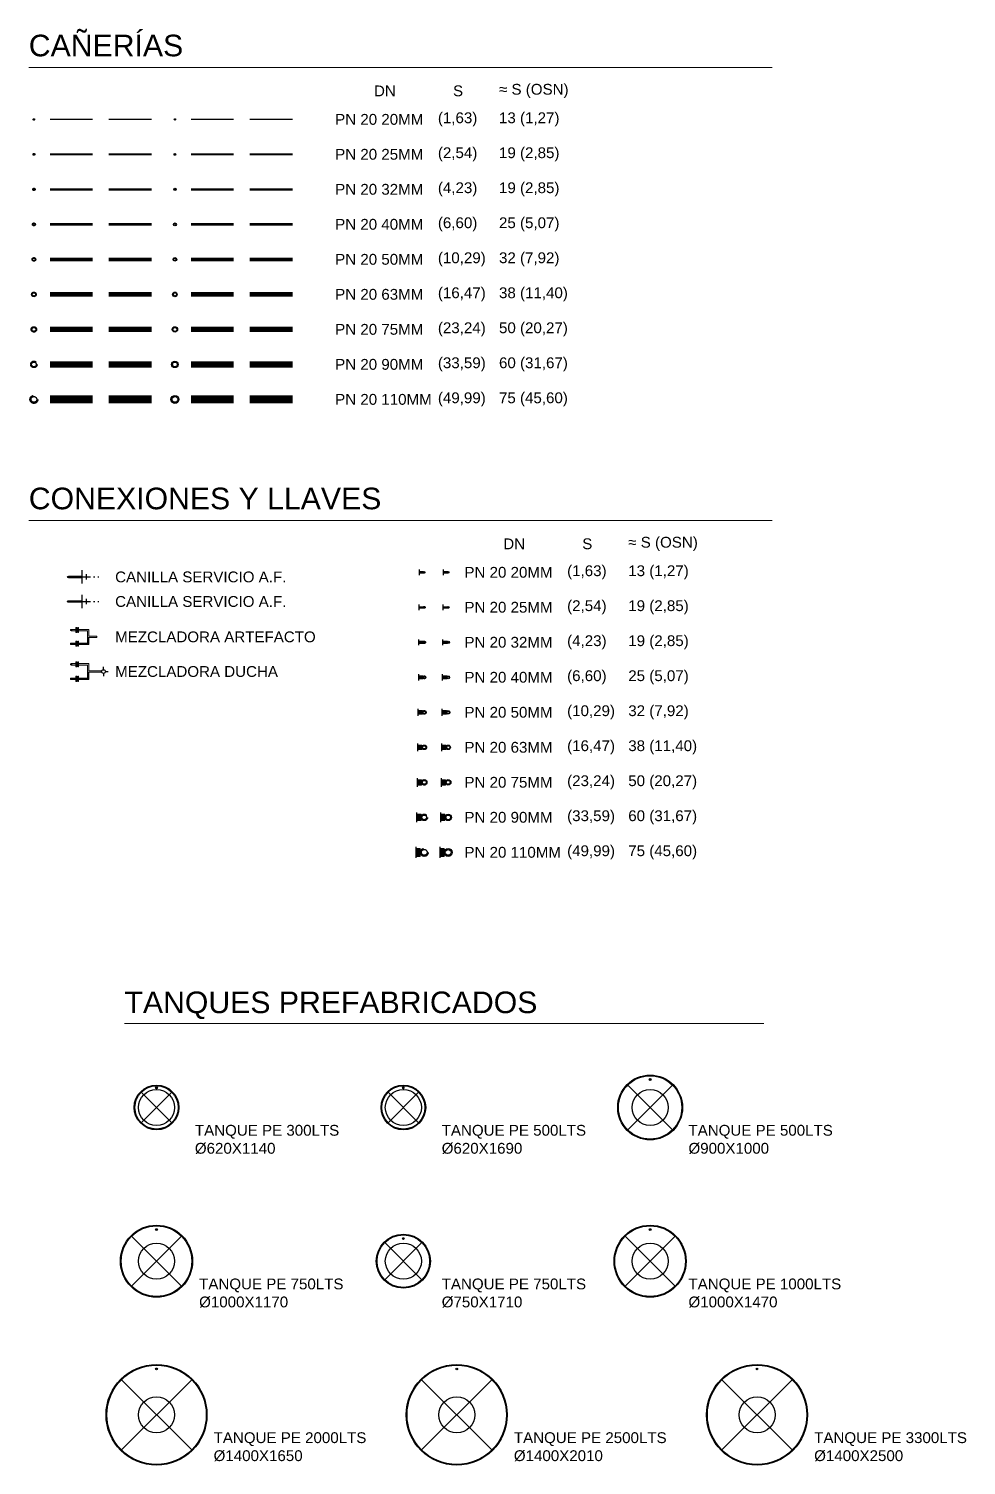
# Model space of a CAD drawing. Header units: metres. Extents: x 4626 to 5839, y 1264 to 1407.
# Drawn here: x 5826.45 to 5839.45, y 1299.44 to 1319.39 of the extents above; entities that cross this region are included whole.
import ezdxf

# ---------------------------------------------------------------- set-up
doc = ezdxf.new("R2010")
doc.units = ezdxf.units.M
doc.linetypes.add('DASHED2', pattern=[0.375, 0.25, -0.125])
doc.layers.get('0').update_dxf_attribs({"lineweight": 9})
for name, color, linetype, lineweight, true_color in [('AMR_IS_ AF', 5, 'Continuous', 25, 0x0000ff), ('AMR_IS_AC', 220, 'DASHED2', 25, 0xff00bf), ('AMR_IS_Ventilaciones', 7, 'Continuous', 25, 0x00a000)]:
    doc.layers.add(name, color=color, linetype=linetype, lineweight=lineweight, true_color=true_color)
doc.layers.add('AMR_IS_Referencias', color=2, linetype='Continuous', lineweight=9)
doc.styles.add('arial', font='arial.ttf')
doc.styles.get("Standard").update_dxf_attribs({"font": 'arial.ttf'})

# ---------------------------------------------------------------- blocks, each defined once
blk = doc.blocks.new('tanque 300')
at = {"ltscale": 0.2}
for points in [[(-0.212, 0.212), (0.212, -0.212)], [(-0.212, -0.212), (0.212, 0.212)]]:
    blk.add_lwpolyline(points, dxfattribs=at)
for radius in [0.31, 0.3, 0.25]:
    blk.add_circle((0, 0), radius, dxfattribs=at)
at = {"layer": 'AMR_IS_Ventilaciones'}
for radius in [0.0125, 0.0111]:
    blk.add_circle((0, 0.273), radius, dxfattribs=at)
blk = doc.blocks.new('tanque 500 A')
at = {"ltscale": 0.2}
for points in [[(-0.212, 0.212), (0.212, -0.212)], [(-0.212, -0.212), (0.212, 0.212)]]:
    blk.add_lwpolyline(points, dxfattribs=at)
for radius in [0.31, 0.3, 0.25]:
    blk.add_circle((0, 0), radius, dxfattribs=at)
at = {"layer": 'AMR_IS_Ventilaciones'}
for radius in [0.0125, 0.0111]:
    blk.add_circle((0, 0.273), radius, dxfattribs=at)
blk = doc.blocks.new('tanque 500 B')
at = {"ltscale": 0.2}
for points in [[(-0.311, 0.311), (0.311, -0.311)], [(-0.311, -0.311), (0.311, 0.311)]]:
    blk.add_lwpolyline(points, dxfattribs=at)
for radius in [0.45, 0.44, 0.25]:
    blk.add_circle((0, 0), radius, dxfattribs=at)
blk = doc.blocks.new('tanque 750A')
at = {"ltscale": 0.2}
for points in [[(-0.346, 0.346), (0.346, -0.346)], [(-0.346, -0.346), (0.346, 0.346)]]:
    blk.add_lwpolyline(points, dxfattribs=at)
for radius in [0.5, 0.49, 0.25]:
    blk.add_circle((0, 0), radius, dxfattribs=at)
blk = doc.blocks.new('tanque 750 B')
at = {"ltscale": 0.2}
for points in [[(-0.258, 0.258), (0.258, -0.258)], [(-0.258, -0.258), (0.258, 0.258)]]:
    blk.add_lwpolyline(points, dxfattribs=at)
for radius in [0.375, 0.365, 0.25]:
    blk.add_circle((0, 0), radius, dxfattribs=at)
blk = doc.blocks.new('tanque 1000')
at = {"ltscale": 0.2}
for points in [[(-0.346, 0.346), (0.346, -0.346)], [(-0.346, -0.346), (0.346, 0.346)]]:
    blk.add_lwpolyline(points, dxfattribs=at)
for radius in [0.5, 0.49, 0.25]:
    blk.add_circle((0, 0), radius, dxfattribs=at)
blk = doc.blocks.new('tanque 3300')
at = {"ltscale": 0.2}
for points in [[(-0.488, 0.488), (0.488, -0.488)], [(-0.488, -0.488), (0.488, 0.488)]]:
    blk.add_lwpolyline(points, dxfattribs=at)
for radius in [0.7, 0.69, 0.25]:
    blk.add_circle((0, 0), radius, dxfattribs=at)
blk = doc.blocks.new('tanque 2500')
at = {"ltscale": 0.2}
for points in [[(-0.488, 0.488), (0.488, -0.488)], [(-0.488, -0.488), (0.488, 0.488)]]:
    blk.add_lwpolyline(points, dxfattribs=at)
for radius in [0.7, 0.69, 0.25]:
    blk.add_circle((0, 0), radius, dxfattribs=at)
blk = doc.blocks.new('tanque 2000')
at = {"ltscale": 0.2}
for points in [[(-0.488, 0.488), (0.488, -0.488)], [(-0.488, -0.488), (0.488, 0.488)]]:
    blk.add_lwpolyline(points, dxfattribs=at)
for radius in [0.7, 0.69, 0.25]:
    blk.add_circle((0, 0), radius, dxfattribs=at)
blk = doc.blocks.new('LL.C. PN 20 25MM')
at = {"lineweight": 9}
h = blk.add_hatch(color=256, dxfattribs=at)
h.dxf.hatch_style = 1
h.paths.add_polyline_path([(5800.901, 1272.263), (5800.963, 1272.263), (5800.963, 1272.283), (5800.901, 1272.283)])
blk.add_line((5800.901, 1272.311), (5800.901, 1272.235))
blk.add_lwpolyline([(5800.901, 1272.263), (5800.963, 1272.263), (5800.963, 1272.283), (5800.901, 1272.283)], close=True, dxfattribs=at)
for radius in [0.0125, 0.009]:
    blk.add_circle((5800.975, 1272.273), radius)
blk = doc.blocks.new('LL.C. PN 20 20MM')
at = {"lineweight": 9}
h = blk.add_hatch(color=256, dxfattribs=at)
h.dxf.hatch_style = 1
h.paths.add_polyline_path([(-0.072, -0.01), (-0.01, -0.01), (-0.01, 0.01), (-0.072, 0.01)])
blk.add_line((-0.072, 0.038), (-0.072, -0.038))
blk.add_lwpolyline([(-0.072, -0.01), (-0.01, -0.01), (-0.01, 0.01), (-0.072, 0.01)], close=True, dxfattribs=at)
for radius in [0.01, 0.0072]:
    blk.add_circle((0, 0), radius)
blk = doc.blocks.new('A$C4BE13112')
at = {"lineweight": 9}
h = blk.add_hatch(color=256, dxfattribs=at)
h.dxf.hatch_style = 1
h.paths.add_polyline_path([(0.235, 0.083), (0.235, 0.103), (0.413, 0.103), (0.413, 0.083)])
for p, q in [((0.016, 0.093), (0, 0.093)), ((0.073, 0.093), (0.057, 0.093)), ((0.235, 0.093), (0.115, 0.093)), ((0.178, 0.056), (0.178, 0.129)), ((0.235, 0.025), (0.235, 0.185)), ((0.235, 0), (0.235, 0.16))]:
    blk.add_line(p, q)
blk.add_lwpolyline([(0.235, 0.083), (0.235, 0.103), (0.413, 0.103), (0.413, 0.083)], close=True, dxfattribs=at)
for radius in [0.01, 0.0072]:
    blk.add_circle((0.423, 0.093), radius)
blk = doc.blocks.new('mezc. bidé')
at = {"layer": 'AMR_IS_ AF', "lineweight": 9}
h = blk.add_hatch(color=256, dxfattribs=at)
h.dxf.hatch_style = 1
h.paths.add_polyline_path([(0.085, 0.015), (0.105, 0.015), (0.105, -0.223), (0.01, -0.223), (0.01, -0.334), (-0.01, -0.334), (-0.01, -0.203), (0.085, -0.203)])
h = blk.add_hatch(color=256, dxfattribs=at)
h.dxf.hatch_style = 1
h.paths.add_polyline_path([(0.06, -0.043), (0.06, -0.053), (0.13, -0.053), (0.13, -0.043)])
h = blk.add_hatch(color=256, dxfattribs=at)
h.dxf.hatch_style = 1
h.paths.add_polyline_path([(0.06, -0.068), (0.06, -0.078), (0.13, -0.078), (0.13, -0.068)])
at = {"layer": 'AMR_IS_AC', "lineweight": 9}
h = blk.add_hatch(color=256, dxfattribs=at)
h.dxf.hatch_style = 1
h.paths.add_polyline_path([(-0.085, 0.015), (-0.105, 0.015), (-0.105, -0.223), (-0.02, -0.223), (-0.01, -0.223), (-0.01, -0.203), (-0.085, -0.203)])
h = blk.add_hatch(color=256, dxfattribs=at)
h.dxf.hatch_style = 1
h.paths.add_polyline_path([(-0.13, -0.043), (-0.13, -0.053), (-0.06, -0.053), (-0.06, -0.043)])
h = blk.add_hatch(color=256, dxfattribs=at)
h.dxf.hatch_style = 1
h.paths.add_polyline_path([(-0.13, -0.068), (-0.13, -0.078), (-0.06, -0.078), (-0.06, -0.068)])
at = {"layer": 'AMR_IS_ AF', "lineweight": 9}
blk.add_lwpolyline([(0.085, 0.015), (0.105, 0.015), (0.105, -0.223), (0.01, -0.223), (0.01, -0.334), (-0.01, -0.334), (-0.01, -0.203), (0.085, -0.203)], close=True, dxfattribs=at)
for points in [[(0.06, -0.043), (0.06, -0.053), (0.13, -0.053), (0.13, -0.043), (0.06, -0.043)], [(0.06, -0.068), (0.06, -0.078), (0.13, -0.078), (0.13, -0.068), (0.06, -0.068)]]:
    blk.add_lwpolyline(points, dxfattribs=at)
for radius in [0.01, 0.0072]:
    blk.add_circle((0.095, 0.025), radius, dxfattribs=at)
at = {"layer": 'AMR_IS_AC', "lineweight": 9}
blk.add_lwpolyline([(-0.085, 0.015), (-0.105, 0.015), (-0.105, -0.223), (-0.02, -0.223), (-0.02, -0.223), (-0.01, -0.223), (-0.01, -0.203), (-0.085, -0.203)], close=True, dxfattribs=at)
for points in [[(-0.13, -0.043), (-0.13, -0.053), (-0.06, -0.053), (-0.06, -0.043), (-0.13, -0.043)], [(-0.13, -0.068), (-0.13, -0.078), (-0.06, -0.078), (-0.06, -0.068), (-0.13, -0.068)]]:
    blk.add_lwpolyline(points, dxfattribs=at)
for radius in [0.01, 0.0072]:
    blk.add_circle((-0.095, 0.025), radius, dxfattribs=at)
blk = doc.blocks.new('mezcladora ducha')
at = {"layer": 'AMR_IS_ AF', "lineweight": 9}
h = blk.add_hatch(color=256, dxfattribs=at)
h.dxf.hatch_style = 1
h.paths.add_polyline_path([(-0.439, 0.091), (-0.439, 0.111), (-0.201, 0.111), (-0.201, 0.01), (-0.026, 0.01), (-0.026, -0.01), (-0.221, -0.01), (-0.221, 0.091)])
h = blk.add_hatch(color=256, dxfattribs=at)
h.dxf.hatch_style = 1
h.paths.add_polyline_path([(-0.381, 0.066), (-0.371, 0.066), (-0.371, 0.136), (-0.381, 0.136)])
h = blk.add_hatch(color=256, dxfattribs=at)
h.dxf.hatch_style = 1
h.paths.add_polyline_path([(-0.357, 0.066), (-0.347, 0.066), (-0.347, 0.136), (-0.357, 0.136)])
at = {"layer": 'AMR_IS_AC', "lineweight": 9}
h = blk.add_hatch(color=256, dxfattribs=at)
h.dxf.hatch_style = 1
h.paths.add_polyline_path([(-0.439, -0.091), (-0.439, -0.111), (-0.201, -0.111), (-0.201, -0.01), (-0.221, -0.01), (-0.221, -0.091)])
h = blk.add_hatch(color=256, dxfattribs=at)
h.dxf.hatch_style = 1
h.paths.add_polyline_path([(-0.381, -0.136), (-0.371, -0.136), (-0.371, -0.066), (-0.381, -0.066)])
h = blk.add_hatch(color=256, dxfattribs=at)
h.dxf.hatch_style = 1
h.paths.add_polyline_path([(-0.357, -0.136), (-0.347, -0.136), (-0.347, -0.066), (-0.357, -0.066)])
at = {"layer": 'AMR_IS_ AF', "linetype": 'Continuous'}
for p, q in [((0, 0.026, 7.022), (0, 0.064, 7.022)), ((0.026, 0, 7.022), (0.064, 0, 7.022)), ((0, -0.026, 7.022), (0, -0.064, 7.022))]:
    blk.add_line(p, q, dxfattribs=at)
at = {"layer": 'AMR_IS_ AF', "lineweight": 9, "elevation": 7.022}
blk.add_lwpolyline([(-0.439, 0.091), (-0.439, 0.111), (-0.201, 0.111), (-0.201, 0.01), (-0.026, 0.01), (-0.026, -0.01), (-0.221, -0.01), (-0.221, 0.091)], close=True, dxfattribs=at)
for points in [[(-0.381, 0.066), (-0.371, 0.066), (-0.371, 0.136), (-0.381, 0.136), (-0.381, 0.066)], [(-0.357, 0.066), (-0.347, 0.066), (-0.347, 0.136), (-0.357, 0.136), (-0.357, 0.066)]]:
    blk.add_lwpolyline(points, dxfattribs=at)
at = {"layer": 'AMR_IS_ AF', "lineweight": 9}
for radius in [0.01, 0.0072]:
    blk.add_circle((-0.449, 0.101, 7.022), radius, dxfattribs=at)
at = {"layer": 'AMR_IS_ AF', "linetype": 'Continuous'}
blk.add_circle((0, 0, 7.022), 0.026, dxfattribs=at)
at = {"layer": 'AMR_IS_AC', "lineweight": 9, "elevation": 7.022}
blk.add_lwpolyline([(-0.439, -0.091), (-0.439, -0.111), (-0.201, -0.111), (-0.201, -0.01), (-0.201, -0.01), (-0.201, -0.01), (-0.221, -0.01), (-0.221, -0.091)], close=True, dxfattribs=at)
for points in [[(-0.381, -0.136), (-0.371, -0.136), (-0.371, -0.066), (-0.381, -0.066), (-0.381, -0.136)], [(-0.357, -0.136), (-0.347, -0.136), (-0.347, -0.066), (-0.357, -0.066), (-0.357, -0.136)]]:
    blk.add_lwpolyline(points, dxfattribs=at)
at = {"layer": 'AMR_IS_AC', "lineweight": 9}
for radius in [0.01, 0.0072]:
    blk.add_circle((-0.449, -0.101, 7.022), radius, dxfattribs=at)
blk = doc.blocks.new('V. ESF PN 20 32MM')
at = {"lineweight": 9}
h = blk.add_hatch(color=256, dxfattribs=at)
h.dxf.hatch_style = 1
h.paths.add_polyline_path([(-0.078, -0.016), (-0.016, -0.016), (-0.016, 0.016), (-0.078, 0.016)])
blk.add_line((-0.078, 0.038), (-0.078, -0.038))
blk.add_lwpolyline([(-0.078, -0.016), (-0.016, -0.016), (-0.016, 0.016), (-0.078, 0.016)], close=True, dxfattribs=at)
for radius in [0.016, 0.0116]:
    blk.add_circle((0, 0), radius)
blk = doc.blocks.new('V. ESF PN 20 40MM')
at = {"lineweight": 9}
h = blk.add_hatch(color=256, dxfattribs=at)
h.dxf.hatch_style = 1
h.paths.add_polyline_path([(-0.082, -0.02), (-0.02, -0.02), (-0.02, 0.02), (-0.082, 0.02)])
blk.add_line((-0.082, 0.042), (-0.082, -0.042))
blk.add_lwpolyline([(-0.082, -0.02), (-0.02, -0.02), (-0.02, 0.02), (-0.082, 0.02)], close=True, dxfattribs=at)
for radius in [0.02, 0.0145]:
    blk.add_circle((0, 0), radius)
blk = doc.blocks.new('V. ESF PN 20 50MM')
at = {"lineweight": 9}
h = blk.add_hatch(color=256, dxfattribs=at)
h.dxf.hatch_style = 1
h.paths.add_polyline_path([(-0.087, -0.025), (-0.025, -0.025), (-0.025, 0.025), (-0.087, 0.025)])
blk.add_line((-0.087, 0.047), (-0.087, -0.047))
blk.add_lwpolyline([(-0.087, -0.025), (-0.025, -0.025), (-0.025, 0.025), (-0.087, 0.025)], close=True, dxfattribs=at)
for radius in [0.025, 0.0181]:
    blk.add_circle((0, 0), radius)
blk = doc.blocks.new('V. ESF PN 20 63MM')
at = {"lineweight": 9}
h = blk.add_hatch(color=256, dxfattribs=at)
h.dxf.hatch_style = 1
h.paths.add_polyline_path([(-0.093, -0.032), (-0.032, -0.032), (-0.032, 0.032), (-0.093, 0.032)])
blk.add_line((-0.093, 0.054), (-0.093, -0.054))
blk.add_lwpolyline([(-0.093, -0.032), (-0.032, -0.032), (-0.032, 0.032), (-0.093, 0.032)], close=True, dxfattribs=at)
for radius in [0.0315, 0.0229]:
    blk.add_circle((0, 0), radius)
blk = doc.blocks.new('V. ESF PN 20 75MM')
at = {"lineweight": 9}
h = blk.add_hatch(color=256, dxfattribs=at)
h.dxf.hatch_style = 1
h.paths.add_polyline_path([(-0.099, -0.038), (-0.038, -0.038), (-0.038, 0.037), (-0.099, 0.037)])
blk.add_line((-0.099, 0.059), (-0.099, -0.06))
blk.add_lwpolyline([(-0.099, -0.038), (-0.038, -0.038), (-0.038, 0.037), (-0.099, 0.037)], close=True, dxfattribs=at)
for radius in [0.0375, 0.0272]:
    blk.add_circle((0, 0), radius)
blk = doc.blocks.new('V. ESF PN 20 90MM')
at = {"lineweight": 9}
h = blk.add_hatch(color=256, dxfattribs=at)
h.dxf.hatch_style = 1
h.paths.add_polyline_path([(-0.107, -0.045), (-0.045, -0.045), (-0.045, 0.045), (-0.107, 0.045)])
blk.add_line((-0.107, 0.067), (-0.107, -0.067))
blk.add_lwpolyline([(-0.107, -0.045), (-0.045, -0.045), (-0.045, 0.045), (-0.107, 0.045)], close=True, dxfattribs=at)
for radius in [0.045, 0.0327]:
    blk.add_circle((0, 0), radius)
blk = doc.blocks.new('V. ESF PN 20 110MM')
at = {"lineweight": 9}
h = blk.add_hatch(color=256, dxfattribs=at)
h.dxf.hatch_style = 1
h.paths.add_polyline_path([(-0.117, -0.055), (-0.055, -0.055), (-0.055, 0.055), (-0.117, 0.055)])
blk.add_line((-0.117, 0.077), (-0.117, -0.077))
blk.add_lwpolyline([(-0.117, -0.055), (-0.055, -0.055), (-0.055, 0.055), (-0.117, 0.055)], close=True, dxfattribs=at)
for radius in [0.055, 0.0399]:
    blk.add_circle((0, 0), radius)
blk = doc.blocks.new('PN20 20MM')
for radius in [0.01, 0.0072]:
    blk.add_circle((0, 0), radius)
blk = doc.blocks.new('PN20 25MM')
for radius in [0.0125, 0.009]:
    blk.add_circle((0, 0), radius)
blk = doc.blocks.new('PN20 32MM')
for radius in [0.016, 0.0116]:
    blk.add_circle((0, 0), radius)
blk = doc.blocks.new('PN20 40MM')
for radius in [0.02, 0.0145]:
    blk.add_circle((0, 0), radius)
blk = doc.blocks.new('PN20 50MM')
for radius in [0.025, 0.0181]:
    blk.add_circle((0, 0), radius)
blk = doc.blocks.new('PN20 63MM')
for radius in [0.0315, 0.0229]:
    blk.add_circle((0, 0), radius)
blk = doc.blocks.new('PN20 75MM')
for radius in [0.0375, 0.0272]:
    blk.add_circle((0, 0), radius)
blk = doc.blocks.new('PN20 90MM')
for radius in [0.045, 0.0327]:
    blk.add_circle((0, 0), radius)
blk = doc.blocks.new('PN20 110MM')
for radius in [0.055, 0.0399]:
    blk.add_circle((0, 0), radius)

msp = doc.modelspace()

# ---------------------------------------------------------------- linework, layer by layer
at = {"layer": 'AMR_IS_ AF', "lineweight": 9}
for points in [[(5826.449, 1318.846), (5836.763, 1318.846)], [(5826.449, 1312.558), (5836.763, 1312.558)], [(5827.776, 1305.576), (5836.647, 1305.576)]]:
    msp.add_lwpolyline(points, dxfattribs=at)
for points, const_width in [([(5828.698, 1318.127), (5829.293, 1318.127)], 0.02), ([(5828.698, 1317.642), (5829.293, 1317.642)], 0.025), ([(5828.698, 1317.156), (5829.293, 1317.156)], 0.032), ([(5828.698, 1316.67), (5829.293, 1316.67)], 0.04), ([(5828.698, 1316.184), (5829.293, 1316.184)], 0.05), ([(5828.698, 1315.698), (5829.293, 1315.698)], 0.063), ([(5828.698, 1315.212), (5829.293, 1315.212)], 0.075), ([(5828.698, 1314.726), (5829.293, 1314.726)], 0.09), ([(5828.698, 1314.24), (5829.293, 1314.24)], 0.11)]:
    msp.add_lwpolyline(points, dxfattribs=dict(at, const_width=const_width))
at = {"layer": 'AMR_IS_ AF', "lineweight": 9, "ltscale": 0.5}
for points, const_width in [([(5829.515, 1318.127), (5830.11, 1318.127)], 0.02), ([(5829.515, 1317.642), (5830.11, 1317.642)], 0.025), ([(5829.515, 1317.156), (5830.11, 1317.156)], 0.032), ([(5829.515, 1316.67), (5830.11, 1316.67)], 0.04), ([(5829.515, 1316.184), (5830.11, 1316.184)], 0.05), ([(5829.515, 1315.698), (5830.11, 1315.698)], 0.063), ([(5829.515, 1315.212), (5830.11, 1315.212)], 0.075), ([(5829.515, 1314.726), (5830.11, 1314.726)], 0.09), ([(5829.515, 1314.24), (5830.11, 1314.24)], 0.11)]:
    msp.add_lwpolyline(points, dxfattribs=dict(at, const_width=const_width))
at = {"layer": 'AMR_IS_AC', "linetype": 'Continuous', "lineweight": 9, "ltscale": 0.5}
for points, const_width in [([(5826.742, 1318.127), (5827.337, 1318.127)], 0.02), ([(5826.742, 1317.642), (5827.337, 1317.642)], 0.025), ([(5826.742, 1317.156), (5827.337, 1317.156)], 0.032), ([(5826.742, 1316.67), (5827.337, 1316.67)], 0.04), ([(5826.742, 1316.184), (5827.337, 1316.184)], 0.05), ([(5826.742, 1315.698), (5827.337, 1315.698)], 0.063), ([(5826.742, 1315.212), (5827.337, 1315.212)], 0.075), ([(5826.742, 1314.726), (5827.337, 1314.726)], 0.09), ([(5826.742, 1314.24), (5827.337, 1314.24)], 0.11)]:
    msp.add_lwpolyline(points, dxfattribs=dict(at, const_width=const_width))
at = {"layer": 'AMR_IS_AC', "lineweight": 9, "ltscale": 0.5}
for points, const_width in [([(5827.559, 1318.127), (5828.154, 1318.127)], 0.02), ([(5827.559, 1317.642), (5828.154, 1317.642)], 0.025), ([(5827.559, 1317.156), (5828.154, 1317.156)], 0.032), ([(5827.559, 1316.67), (5828.154, 1316.67)], 0.04), ([(5827.559, 1316.184), (5828.154, 1316.184)], 0.05), ([(5827.559, 1315.698), (5828.154, 1315.698)], 0.063), ([(5827.559, 1315.212), (5828.154, 1315.212)], 0.075), ([(5827.559, 1314.726), (5828.154, 1314.726)], 0.09), ([(5827.559, 1314.24), (5828.154, 1314.24)], 0.11)]:
    msp.add_lwpolyline(points, dxfattribs=dict(at, const_width=const_width))
at = {"layer": 'AMR_IS_Ventilaciones'}
for centre, radius in [((5835.068, 1304.799), 0.0125), ((5835.068, 1304.799), 0.0111), ((5828.221, 1302.715), 0.0125), ((5828.221, 1302.715), 0.0111), ((5835.068, 1302.715), 0.0125), ((5835.068, 1302.715), 0.0111), ((5831.645, 1302.59), 0.0125), ((5831.645, 1302.59), 0.0111), ((5828.221, 1300.781), 0.0125), ((5828.221, 1300.781), 0.0111), ((5832.386, 1300.781), 0.0111), ((5836.552, 1300.781), 0.0111)]:
    msp.add_circle(centre, radius, dxfattribs=at)

# ---------------------------------------------------------------- block references
at = {"layer": 'AMR_IS_ AF', "lineweight": 9}
for name, p in [('PN20 20MM', (5828.476, 1318.127)), ('PN20 25MM', (5828.476, 1317.642)), ('PN20 32MM', (5828.476, 1317.156)), ('PN20 40MM', (5828.476, 1316.67)), ('PN20 50MM', (5828.476, 1316.184)), ('PN20 63MM', (5828.476, 1315.698)), ('PN20 75MM', (5828.476, 1315.212)), ('PN20 90MM', (5828.476, 1314.726)), ('PN20 110MM', (5828.476, 1314.24)), ('V. ESF PN 20 90MM', (5832.267, 1308.438)), ('V. ESF PN 20 110MM', (5832.267, 1307.952)), ('tanque 500 B', (5835.068, 1304.411)), ('tanque 300', (5828.221, 1304.411)), ('tanque 500 A', (5831.645, 1304.411)), ('tanque 750A', (5828.221, 1302.277)), ('tanque 750 B', (5831.645, 1302.277)), ('tanque 1000', (5835.068, 1302.277)), ('tanque 2000', (5828.221, 1300.144)), ('tanque 2500', (5832.386, 1300.144)), ('tanque 3300', (5836.552, 1300.144))]:
    msp.add_blockref(name, p, dxfattribs=at)
at = {"layer": 'AMR_IS_ AF', "rotation": 180}
msp.add_blockref('A$C4BE13112', (5827.421, 1311.868), dxfattribs=at)
at = {"layer": 'AMR_IS_ AF'}
for name, p in [('LL.C. PN 20 20MM', (5832.267, 1311.839)), ('LL.C. PN 20 25MM', (31.291, 39.08)), ('V. ESF PN 20 32MM', (5832.267, 1310.868)), ('V. ESF PN 20 40MM', (5832.267, 1310.382)), ('V. ESF PN 20 50MM', (5832.267, 1309.896)), ('V. ESF PN 20 63MM', (5832.267, 1309.41)), ('V. ESF PN 20 75MM', (5832.267, 1308.924))]:
    msp.add_blockref(name, p, dxfattribs=at)
at = {"layer": 'AMR_IS_AC', "lineweight": 9}
for name, p in [('PN20 20MM', (5826.52, 1318.127)), ('PN20 25MM', (5826.52, 1317.642)), ('PN20 32MM', (5826.52, 1317.156)), ('PN20 40MM', (5826.52, 1316.67)), ('PN20 50MM', (5826.52, 1316.184)), ('PN20 63MM', (5826.52, 1315.698)), ('PN20 75MM', (5826.52, 1315.212)), ('PN20 90MM', (5826.52, 1314.726)), ('PN20 110MM', (5826.52, 1314.24)), ('V. ESF PN 20 75MM', (5831.935, 1308.924)), ('V. ESF PN 20 90MM', (5831.935, 1308.438)), ('V. ESF PN 20 110MM', (5831.935, 1307.952))]:
    msp.add_blockref(name, p, dxfattribs=at)
at = {"layer": 'AMR_IS_AC'}
for name, p in [('LL.C. PN 20 20MM', (5831.935, 1311.839)), ('LL.C. PN 20 25MM', (30.959, 39.08)), ('V. ESF PN 20 32MM', (5831.935, 1310.868)), ('mezcladora ducha', (5827.485, 1310.462)), ('V. ESF PN 20 40MM', (5831.935, 1310.382)), ('V. ESF PN 20 50MM', (5831.935, 1309.896)), ('V. ESF PN 20 63MM', (5831.935, 1309.41))]:
    msp.add_blockref(name, p, dxfattribs=at)
for name, p, rotation in [('A$C4BE13112', (5827.421, 1311.527), 180), ('mezc. bidé', (5827.061, 1310.943), 90)]:
    msp.add_blockref(name, p, dxfattribs=dict(at, rotation=rotation))

# ---------------------------------------------------------------- texts
at = {"layer": 'AMR_IS_Referencias', "style": 'arial'}
for s, insert, char_height, width, attachment_point in [('\\pxql;CAÑERÍAS', (5826.449, 1319.151), 0.3, 8.84278, 4), ('\\pxql;CONEXIONES Y LLAVES', (5826.449, 1312.863), 0.3, 8.84278, 4), ('TANQUES PREFABRICADOS', (5827.776, 1305.829), 0.3, 8.84278, 4), ('TANQUE PE 300LTS\\P%%C620X1140', (5828.753, 1304.169), 0.15, 279.37405, 1), ('TANQUE PE 500LTS\\P%%C620X1690', (5832.177, 1304.169), 0.15, 279.37405, 1), ('TANQUE PE 500LTS\\P%%C900X1000', (5835.6, 1304.169), 0.15, 279.37405, 1), ('TANQUE PE 750LTS\\P%%C1000X1170', (5828.812, 1302.036), 0.15, 279.37405, 1), ('TANQUE PE 750LTS\\P%%C750X1710', (5832.177, 1302.036), 0.15, 279.37405, 1), ('TANQUE PE 1000LTS\\P%%C1000X1470', (5835.6, 1302.036), 0.15, 279.37405, 1), ('TANQUE PE 2000LTS\\P%%C1400X1650', (5829.013, 1299.902), 0.15, 279.37405, 1), ('TANQUE PE 2500LTS\\P%%C1400X2010', (5833.178, 1299.902), 0.15, 279.37405, 1), ('TANQUE PE 3300LTS\\P%%C1400X2500', (5837.344, 1299.902), 0.15, 279.37405, 1)]:
    msp.add_mtext(s, dxfattribs=dict(at, insert=insert, char_height=char_height, width=width, attachment_point=attachment_point))
at = {"layer": 'AMR_IS_Referencias', "char_height": 0.15, "attachment_point": 4, "line_spacing_factor": 0.963855}
for s, insert, width in [('\\pxqc;DN', (5830.699, 1318.523), 1.38058), ('\\pxqc;S', (5832.124, 1318.523), 0.55955), ('\\pxql;≈ S (OSN)', (5832.972, 1318.523), 1.02829), ('\\pxql;PN 20 20MM', (5830.699, 1318.127), 1.38058), ('\\pxql;(1,63)', (5832.124, 1318.127), 0.80283), ('\\pxql;13 (1,27)', (5832.972, 1318.127), 1.02829), ('\\pxql;PN 20 25MM', (5830.699, 1317.642), 1.38058), ('\\pxql;(2,54)', (5832.124, 1317.642), 0.80283), ('\\pxql;19 (2,85)', (5832.972, 1317.642), 1.06219), ('\\pxql;PN 20 32MM', (5830.699, 1317.156), 1.38058), ('\\pxql;(4,23)', (5832.124, 1317.156), 0.80283), ('\\pxql;19 (2,85)', (5832.972, 1317.156), 1.06219), ('\\pxql;PN 20 40MM', (5830.699, 1316.67), 1.38058), ('\\pxql;(6,60)', (5832.124, 1316.67), 0.80283), ('\\pxql;25 (5,07)', (5832.972, 1316.67), 1.04492), ('\\pxql;PN 20 50MM', (5830.699, 1316.184), 1.38058), ('\\pxql;(10,29)', (5832.124, 1316.184), 0.80283), ('\\pxql;32 (7,92)', (5832.972, 1316.184), 1.04492), ('\\pxql;(16,47)', (5832.124, 1315.698), 0.80283), ('\\pxql;38 (11,40)', (5832.972, 1315.698), 1.04492), ('\\pxql;PN 20 63MM', (5830.699, 1315.698), 1.38058), ('\\pxql;PN 20 75MM', (5830.699, 1315.212), 1.38058), ('\\pxql;(23,24)', (5832.124, 1315.212), 0.80283), ('\\pxql;50 (20,27)', (5832.972, 1315.212), 1.04492), ('\\pxql;PN 20 90MM', (5830.699, 1314.726), 1.38058), ('\\pxql;(33,59)', (5832.124, 1314.726), 0.80283), ('\\pxql;60 (31,67)', (5832.972, 1314.726), 1.04492), ('\\pxql;PN 20 110MM', (5830.699, 1314.24), 1.38058), ('\\pxql;(49,99)', (5832.124, 1314.24), 0.80283), ('\\pxql;75 (45,60)', (5832.972, 1314.24), 1.04492), ('\\pxqc;DN', (5832.492, 1312.235), 1.38058), ('\\pxqc;S', (5833.917, 1312.235), 0.55955), ('\\pxql;≈ S (OSN)', (5834.765, 1312.235), 1.02829), ('\\pxql;CANILLA SERVICIO A.F.', (5827.647, 1311.775), 2.49418), ('\\pxql;PN 20 20MM', (5832.492, 1311.839), 1.38058), ('\\pxql;(1,63)', (5833.917, 1311.839), 0.80283), ('\\pxql;13 (1,27)', (5834.765, 1311.839), 1.02829), ('\\pxql;CANILLA SERVICIO A.F.', (5827.647, 1311.434), 2.49418), ('\\pxql;PN 20 25MM', (5832.492, 1311.354), 1.38058), ('\\pxql;(2,54)', (5833.917, 1311.354), 0.80283), ('\\pxql;19 (2,85)', (5834.765, 1311.354), 1.06219), ('\\pxql;MEZCLADORA ARTEFACTO', (5827.647, 1310.943), 3.20359), ('\\pxql;PN 20 32MM', (5832.492, 1310.868), 1.38058), ('\\pxql;(4,23)', (5833.917, 1310.868), 0.80283), ('\\pxql;19 (2,85)', (5834.765, 1310.868), 1.06219), ('\\pxql;MEZCLADORA DUCHA', (5827.647, 1310.462), 3.20359), ('\\pxql;PN 20 40MM', (5832.492, 1310.382), 1.38058), ('\\pxql;(6,60)', (5833.917, 1310.382), 0.80283), ('\\pxql;25 (5,07)', (5834.765, 1310.382), 1.04492), ('\\pxql;PN 20 50MM', (5832.492, 1309.896), 1.38058), ('\\pxql;(10,29)', (5833.917, 1309.896), 0.80283), ('\\pxql;32 (7,92)', (5834.765, 1309.896), 1.04492), ('\\pxql;PN 20 63MM', (5832.492, 1309.41), 1.38058), ('\\pxql;(16,47)', (5833.917, 1309.41), 0.80283), ('\\pxql;38 (11,40)', (5834.765, 1309.41), 1.04492), ('\\pxql;(23,24)', (5833.917, 1308.924), 0.80283), ('\\pxql;50 (20,27)', (5834.765, 1308.924), 1.04492), ('\\pxql;PN 20 75MM', (5832.492, 1308.924), 1.38058), ('\\pxql;PN 20 90MM', (5832.492, 1308.438), 1.38058), ('\\pxql;(33,59)', (5833.917, 1308.438), 0.80283), ('\\pxql;60 (31,67)', (5834.765, 1308.438), 1.04492), ('\\pxql;PN 20 110MM', (5832.492, 1307.952), 1.38058), ('\\pxql;(49,99)', (5833.917, 1307.952), 0.80283), ('\\pxql;75 (45,60)', (5834.765, 1307.952), 1.04492)]:
    msp.add_mtext(s, dxfattribs=dict(at, insert=insert, width=width))

doc.saveas('drawing.dxf')
